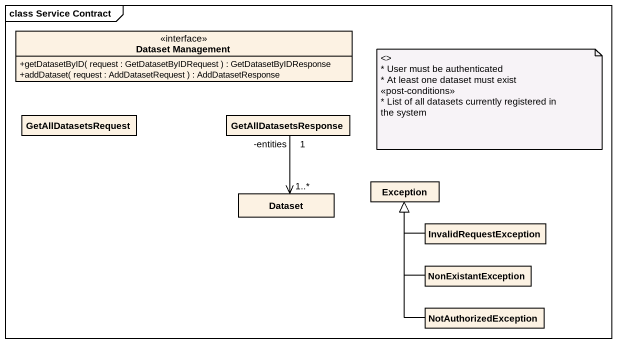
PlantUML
@startuml
mainframe class Service Contract
hide circle
hide empty members
skinparam classAttributeIconSize 0
interface "Dataset Management" as Dataset_Management {
  +getDatasetByID( request : GetDatasetByIDRequest ) : GetDatasetByIDResponse
  +addDataset( request : AddDatasetRequest ) : AddDatasetResponse
}
class GetAllDatasetsRequest
class GetAllDatasetsResponse
class Dataset
class "Exception" as Exception_
class InvalidRequestException
class NonExistantException
class NotAuthorizedException
GetAllDatasetsResponse "1\n-entities" --> "1..*" Dataset
InvalidRequestException -left-|> Exception_
NonExistantException -up-|> Exception_
NotAuthorizedException -up-|> Exception_
note as N1
  <>
  * User must be authenticated
  * At least one dataset must exist
  <<post-conditions>>
  * List of all datasets currently registered in
  the system
end note
@enduml
